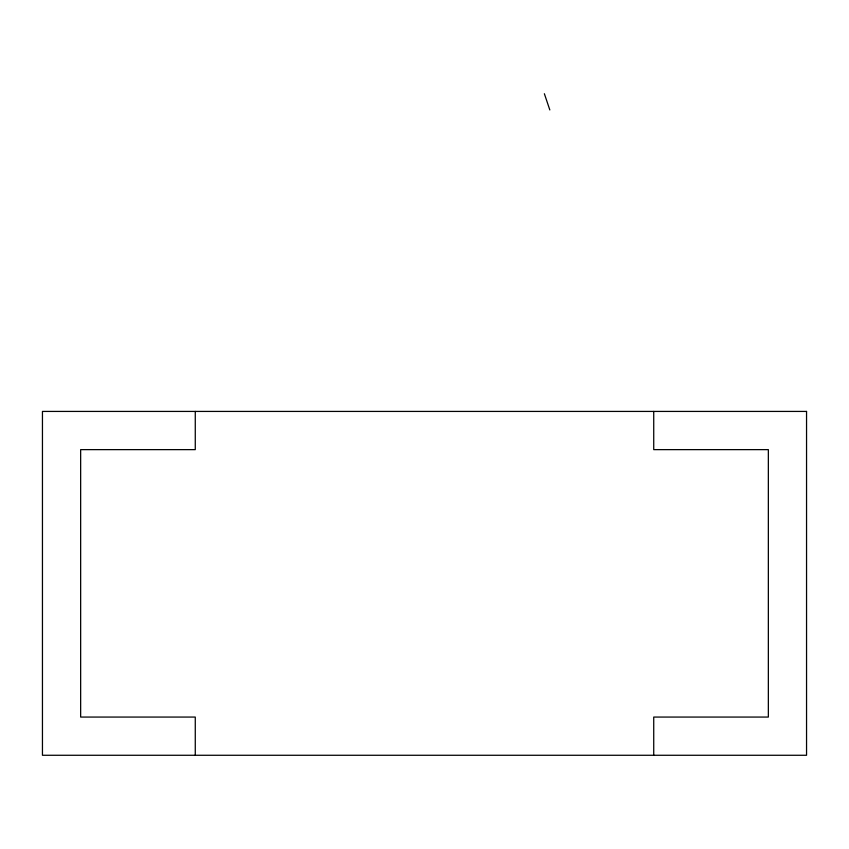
<?xml version="1.0" encoding="UTF-8"?>
<svg xmlns="http://www.w3.org/2000/svg" width="849" height="849" viewBox="0 0 849 849"><rect width="100%" height="100%" fill="white"/><g stroke="black" fill="none" stroke-linecap="round" stroke-linejoin="round"><path stroke-width="1.27" d="M544.368 93.73L549.823 109.935M653.73 411.425L653.73 449.63L768.345 449.63L768.345 717.065L653.73 717.065L653.73 755.27M195.27 411.425L195.27 449.63L80.655 449.63L80.655 717.065L195.27 717.065L195.27 755.27M806.55 411.425L42.45 411.425L42.45 755.27L806.55 755.27L806.55 411.425"/></g></svg>
